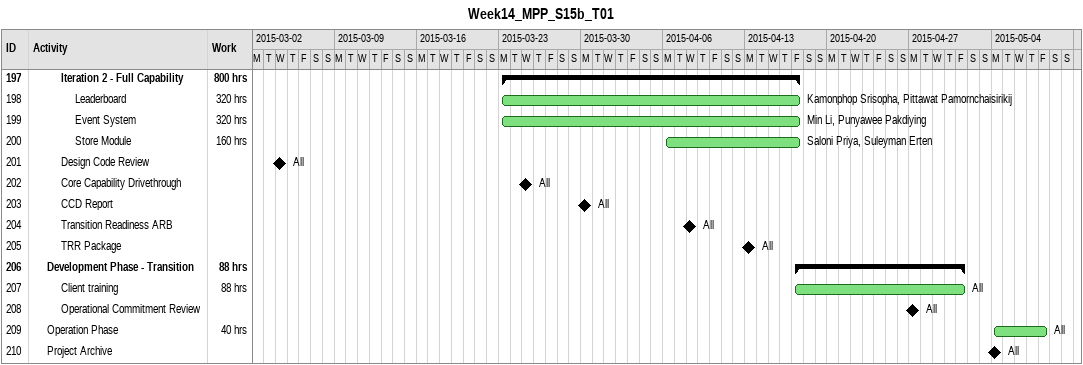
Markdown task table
Week14_MPP_S15b_T01

| ID | Level | Task | Start | Finish | Resources | Work (h) |
|---|---|---|---|---|---|---|
| 197 | 3 | **Iteration 2 - Full Capability** | 2015-03-23 | 2015-04-17 |  | 800 |
| 198 | 4 | Leaderboard | 2015-03-23 | 2015-04-17 | Kamonphop Srisopha, Pittawat Pamornchaisirikij | 320 |
| 199 | 4 | Event System | 2015-03-23 | 2015-04-17 | Min Li, Punyawee Pakdiying | 320 |
| 200 | 4 | Store Module | 2015-04-06 | 2015-04-17 | Saloni Priya, Suleyman Erten | 160 |
| 201 | 3 | Design Code Review (milestone) | 2015-03-04 | 2015-03-04 | All |  |
| 202 | 3 | Core Capability Drivethrough (milestone) | 2015-03-25 | 2015-03-25 | All |  |
| 203 | 3 | CCD Report (milestone) | 2015-03-30 | 2015-03-30 | All |  |
| 204 | 3 | Transition Readiness ARB (milestone) | 2015-04-08 | 2015-04-08 | All |  |
| 205 | 3 | TRR Package (milestone) | 2015-04-13 | 2015-04-13 | All |  |
| 206 | 2 | **Development Phase - Transition** | 2015-04-17 | 2015-05-01 |  | 88 |
| 207 | 3 | Client training | 2015-04-17 | 2015-05-01 | All | 88 |
| 208 | 3 | Operational Commitment Review (milestone) | 2015-04-27 | 2015-04-27 | All |  |
| 209 | 2 | Operation Phase | 2015-05-04 | 2015-05-08 | All | 40 |
| 210 | 2 | Project Archive (milestone) | 2015-05-04 | 2015-05-04 | All |  |
